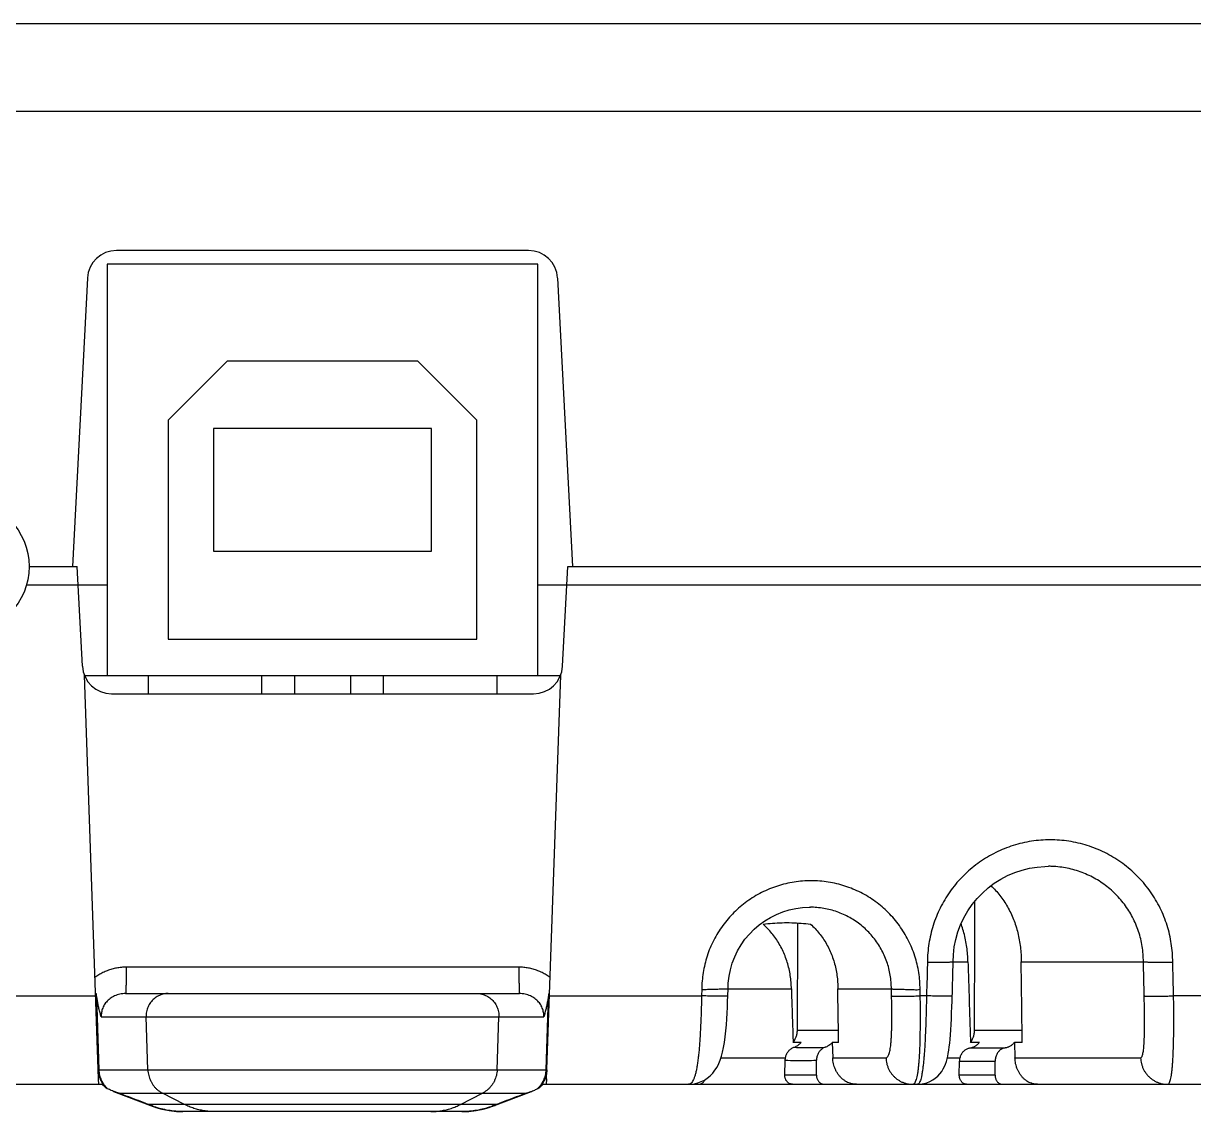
# Model space of a CAD drawing. Header units: inches. Extents: x 0 to 34, y 0 to 22.
# Drawn here: x 28.375 to 29.663, y 6.178 to 7.376 of the extents above; entities that cross this region are included whole.
import ezdxf

# ---------------------------------------------------------------- set-up
doc = ezdxf.new("R2010")
doc.units = ezdxf.units.IN
doc.header["$LTSCALE"] = 1.87
doc.header["$MEASUREMENT"] = 0
doc.layers.get('0').update_dxf_attribs({"linetype": 'CONTINUOUS'})

msp = doc.modelspace()

# ---------------------------------------------------------------- linework, layer by layer
at = {"color": 7, "linetype": 'CONTINUOUS'}
for p, q in [((27.0796, 7.3759), (30.3282, 7.3759)), ((27.0721, 7.2793), (30.3357, 7.2793)), ((28.9308, 7.1259), (28.477, 7.1259)), ((28.4669, 7.1109), (28.4669, 6.6579)), ((28.9409, 7.1109), (28.4669, 7.1109)), ((28.9409, 6.6579), (28.9409, 7.1109)), ((28.4451, 7.0955), (28.4284, 6.7779)), ((28.9628, 7.0955), (28.9794, 6.7779)), ((28.5989, 7.0039), (28.5339, 6.9389)), ((28.8089, 7.0039), (28.5989, 7.0039)), ((28.8739, 6.9389), (28.8089, 7.0039)), ((28.5339, 6.9389), (28.5339, 6.6979)), ((28.8739, 6.6979), (28.8739, 6.9389)), ((28.5839, 6.9299), (28.5839, 6.7949)), ((28.8239, 6.9299), (28.5839, 6.9299)), ((28.8239, 6.7949), (28.8239, 6.9299)), ((28.5839, 6.7949), (28.8239, 6.7949)), ((28.3809, 6.7779), (28.4338, 6.7779)), ((28.4395, 6.6682), (28.4338, 6.7779)), ((28.9683, 6.6682), (28.9741, 6.7779)), ((28.9741, 6.7779), (30.5439, 6.7779)), ((28.3781, 6.7579), (28.4669, 6.7579)), ((28.9409, 6.7579), (30.5439, 6.7579)), ((28.5339, 6.6979), (28.8739, 6.6979)), ((28.4572, 6.214), (28.4417, 6.6582)), ((28.4419, 6.6579), (28.966, 6.6579)), ((28.5119, 6.6579), (28.5119, 6.6379)), ((28.6369, 6.6579), (28.6369, 6.6379)), ((28.6729, 6.6579), (28.6729, 6.6379)), ((28.7349, 6.6579), (28.7349, 6.6379)), ((28.7709, 6.6579), (28.7709, 6.6379)), ((28.8959, 6.6579), (28.8959, 6.6379)), ((28.9506, 6.214), (28.9662, 6.6582)), ((28.4715, 6.6379), (28.9364, 6.6379)), ((29.5034, 6.4479), (29.5034, 6.4479)), ((29.3985, 6.3429), (29.4147, 6.3429)), ((29.4734, 6.3429), (29.608, 6.3429)), ((28.9202, 6.3368), (28.4876, 6.3368)), ((28.2865, 6.3052), (28.454, 6.3052)), ((28.458, 6.2239), (28.4552, 6.3044)), ((28.4871, 6.3079), (28.9207, 6.3079)), ((28.9526, 6.3044), (28.9499, 6.2239)), ((28.9538, 6.3052), (29.1214, 6.3052)), ((29.1216, 6.3125), (29.1214, 6.3052)), ((29.1503, 6.3052), (29.1505, 6.3129)), ((29.1505, 6.3129), (29.2203, 6.3129)), ((29.3622, 6.3052), (29.362, 6.3125)), ((29.3691, 6.3052), (29.3622, 6.3052)), ((30.1358, 6.3052), (29.6412, 6.3052)), ((28.4602, 6.282), (28.9476, 6.282)), ((28.5116, 6.2239), (28.5096, 6.282)), ((28.8963, 6.2239), (28.8982, 6.282)), ((29.2269, 6.2675), (29.2721, 6.2675)), ((29.422, 6.2675), (29.4743, 6.2675)), ((29.2311, 6.2541), (29.2222, 6.2541)), ((29.2723, 6.2541), (29.2653, 6.2541)), ((29.2653, 6.2541), (29.2658, 6.2371)), ((29.4273, 6.2541), (29.4176, 6.2541)), ((29.4745, 6.2541), (29.466, 6.2541)), ((29.466, 6.2541), (29.4665, 6.2371)), ((29.1428, 6.2371), (29.2138, 6.2371)), ((29.2131, 6.218), (29.2135, 6.2344)), ((29.2479, 6.218), (29.248, 6.2344)), ((29.2658, 6.2371), (29.3245, 6.2371)), ((29.3921, 6.2371), (29.4061, 6.2371)), ((29.4052, 6.218), (29.4056, 6.2333)), ((29.4446, 6.218), (29.4447, 6.2333)), ((29.4665, 6.2371), (29.6049, 6.2371)), ((28.458, 6.2239), (28.9499, 6.2239)), ((29.2479, 6.218), (29.2131, 6.218)), ((29.4446, 6.218), (29.4052, 6.218)), ((26.9797, 6.2079), (28.461, 6.2079)), ((28.4738, 6.2001), (28.5144, 6.1846)), ((28.8934, 6.1846), (28.9341, 6.2001)), ((28.9469, 6.2079), (30.1278, 6.2079)), ((28.4798, 6.1981), (28.9281, 6.1981)), ((28.5518, 6.1858), (28.5277, 6.1981)), ((28.856, 6.1858), (28.8801, 6.1981)), ((28.5518, 6.1858), (28.512, 6.1858)), ((28.5144, 6.1846), (28.5162, 6.1839)), ((28.5162, 6.1839), (28.5187, 6.183)), ((28.5203, 6.1825), (28.5186, 6.1832)), ((28.5187, 6.183), (28.5203, 6.1825)), ((28.5504, 6.1779), (28.55, 6.1779)), ((28.8575, 6.1779), (28.5504, 6.1779)), ((28.8958, 6.1858), (28.856, 6.1858)), ((28.8875, 6.1825), (28.8892, 6.1832)), ((28.8875, 6.1825), (28.8891, 6.183))]:
    msp.add_line(p, q, dxfattribs=at)
for points in [[(29.3985, 6.3428), (29.3987, 6.3506), (29.3997, 6.3591), (29.4014, 6.3674), (29.4037, 6.3756), (29.4067, 6.3836), (29.4103, 6.3913), (29.4146, 6.3987), (29.4194, 6.4057), (29.4248, 6.4123), (29.4306, 6.4185), (29.437, 6.4241), (29.4438, 6.4292), (29.4509, 6.4338), (29.4584, 6.4377), (29.4662, 6.441), (29.4743, 6.4437), (29.4825, 6.4457), (29.4908, 6.4471), (29.4993, 6.4478), (29.5034, 6.4479)], [(29.1505, 6.3129), (29.1508, 6.3194), (29.1517, 6.3268), (29.1532, 6.3341), (29.1552, 6.3413), (29.1579, 6.3483), (29.1611, 6.355), (29.1649, 6.3615), (29.1692, 6.3676), (29.174, 6.3733), (29.1793, 6.3786), (29.1849, 6.3835), (29.191, 6.3878), (29.1973, 6.3917), (29.204, 6.395), (29.2109, 6.3978), (29.218, 6.3999), (29.2253, 6.4015), (29.2326, 6.4025), (29.24, 6.4029), (29.2412, 6.4029)], [(29.3593, 6.2079), (29.3626, 6.208), (29.3661, 6.2086), (29.3696, 6.2096), (29.3729, 6.211), (29.376, 6.2127), (29.3788, 6.2147), (29.3815, 6.217), (29.3838, 6.2195), (29.3858, 6.2221), (29.3874, 6.2248), (29.3888, 6.2275), (29.39, 6.2302), (29.391, 6.233), (29.3918, 6.2358), (29.3925, 6.2388), (29.3931, 6.2419), (29.3937, 6.2453), (29.3942, 6.249), (29.3947, 6.2531), (29.3951, 6.2576), (29.3955, 6.2625), (29.3959, 6.2679), (29.3962, 6.2737), (29.3965, 6.2799), (29.3968, 6.2864), (29.3971, 6.293), (29.3973, 6.2995), (29.3985, 6.3428)], [(29.1071, 6.2079), (29.1099, 6.208), (29.1137, 6.2085), (29.1174, 6.2095), (29.121, 6.2108), (29.1245, 6.2126), (29.1277, 6.2147), (29.1308, 6.2173), (29.1336, 6.2202), (29.1361, 6.2234), (29.1384, 6.2269), (29.1403, 6.2307), (29.142, 6.2346), (29.1434, 6.2389), (29.1446, 6.2434), (29.1457, 6.2483), (29.1467, 6.2539), (29.1475, 6.2601), (29.1482, 6.2667), (29.1488, 6.2733), (29.1492, 6.2798), (29.1496, 6.2862), (29.1499, 6.2927), (29.1501, 6.2992), (29.1503, 6.3052)], [(28.5203, 6.1825), (28.5271, 6.1806), (28.5349, 6.1791), (28.543, 6.1781), (28.5501, 6.1779)], [(28.8575, 6.1779), (28.865, 6.1781), (28.873, 6.1791), (28.8808, 6.1806), (28.8875, 6.1825)], [(28.8891, 6.183), (28.8916, 6.1839), (28.8934, 6.1846)]]:
    msp.add_lwpolyline(points, dxfattribs=at)
msp.add_circle((28.3089, 6.7779), 0.072, dxfattribs=at)
for centre, start, end in [((28.477, 7.0939), 90, 177), ((28.9308, 7.0939), 3, 90), ((28.4715, 6.6699), 183, 270), ((28.9364, 6.6699), 270, 357)]:
    msp.add_arc(centre, 0.032, start, end, dxfattribs=at)
for points, knots in [([(29.6403, 6.3425), (29.6403, 6.3459), (29.64, 6.3526), (29.6388, 6.3628), (29.6369, 6.3728), (29.6342, 6.3828), (29.6307, 6.3925), (29.6265, 6.402), (29.6215, 6.4111), (29.6159, 6.4198), (29.6097, 6.428), (29.6028, 6.4357), (29.5953, 6.4429), (29.5874, 6.4495), (29.5789, 6.4555), (29.57, 6.4608), (29.5607, 6.4654), (29.5511, 6.4692), (29.5412, 6.4724), (29.5311, 6.4747), (29.5209, 6.4763), (29.5105, 6.4771), (29.5001, 6.4771), (29.4898, 6.4763), (29.4796, 6.4747), (29.4695, 6.4724), (29.4596, 6.4692), (29.45, 6.4653), (29.4407, 6.4607), (29.4318, 6.4554), (29.4233, 6.4495), (29.4153, 6.4429), (29.4078, 6.4357), (29.4009, 6.428), (29.3947, 6.4198), (29.389, 6.4111), (29.3841, 6.402), (29.3798, 6.3925), (29.3763, 6.3828), (29.3736, 6.3728), (29.3716, 6.3628), (29.3704, 6.3526), (29.3701, 6.3459), (29.3701, 6.3425)], [0, 0, 0, 0, 0.023879, 0.047959, 0.072202, 0.096565, 0.121003, 0.145469, 0.169917, 0.194323, 0.218707, 0.243093, 0.267508, 0.291952, 0.316411, 0.340874, 0.365335, 0.389796, 0.414259, 0.438725, 0.463196, 0.48767, 0.512144, 0.536619, 0.561092, 0.585562, 0.61003, 0.634497, 0.658965, 0.683436, 0.707905, 0.732359, 0.756786, 0.781185, 0.805581, 0.83, 0.854463, 0.878942, 0.903393, 0.927769, 0.952023, 0.976112, 1, 1, 1, 1]), ([(29.608, 6.3429), (29.608, 6.3457), (29.6077, 6.3513), (29.6067, 6.3597), (29.6051, 6.368), (29.6027, 6.3762), (29.5997, 6.3841), (29.5961, 6.3918), (29.5919, 6.3991), (29.5871, 6.4061), (29.5817, 6.4127), (29.5759, 6.4188), (29.5695, 6.4244), (29.5628, 6.4295), (29.5556, 6.434), (29.5482, 6.4379), (29.5404, 6.4412), (29.5324, 6.4439), (29.5242, 6.4459), (29.5159, 6.4472), (29.5089, 6.4478), (29.5047, 6.4479), (29.5034, 6.4479)], [0, 0, 0, 0, 0.051428, 0.102854, 0.154279, 0.205702, 0.257118, 0.308524, 0.359919, 0.411301, 0.462663, 0.514003, 0.565319, 0.616609, 0.667872, 0.719111, 0.770322, 0.821502, 0.87265, 0.923774, 0.974882, 1, 1, 1, 1]), ([(29.362, 6.3125), (29.362, 6.3156), (29.3618, 6.3217), (29.3607, 6.3309), (29.3589, 6.3401), (29.3563, 6.3492), (29.3531, 6.358), (29.3492, 6.3666), (29.3445, 6.3748), (29.3393, 6.3827), (29.3335, 6.3901), (29.3271, 6.397), (29.3202, 6.4034), (29.3128, 6.4092), (29.305, 6.4145), (29.2967, 6.4191), (29.2882, 6.423), (29.2793, 6.4263), (29.2702, 6.4289), (29.261, 6.4307), (29.2516, 6.4318), (29.2421, 6.4322), (29.2327, 6.4318), (29.2233, 6.4307), (29.214, 6.4289), (29.2049, 6.4263), (29.196, 6.4231), (29.1874, 6.4191), (29.1792, 6.4145), (29.1713, 6.4092), (29.1639, 6.4034), (29.1569, 6.397), (29.1505, 6.3901), (29.1446, 6.3827), (29.1393, 6.3748), (29.1347, 6.3666), (29.1307, 6.358), (29.1274, 6.3492), (29.1249, 6.3401), (29.123, 6.3309), (29.1219, 6.3217), (29.1216, 6.3156), (29.1216, 6.3125)], [0, 0, 0, 0, 0.024433, 0.049095, 0.073934, 0.0989, 0.123943, 0.14901, 0.174049, 0.199039, 0.224006, 0.24898, 0.273983, 0.299013, 0.324057, 0.349106, 0.374158, 0.399214, 0.424276, 0.449346, 0.474424, 0.499509, 0.524601, 0.549699, 0.574801, 0.599906, 0.625017, 0.650132, 0.675252, 0.700372, 0.725483, 0.750568, 0.775623, 0.800669, 0.825733, 0.850837, 0.875958, 0.901044, 0.926042, 0.9509, 0.97557, 1, 1, 1, 1]), ([(29.4401, 6.4265), (29.4419, 6.4249), (29.4453, 6.4214), (29.45, 6.4158), (29.4544, 6.4098), (29.4583, 6.4034), (29.4619, 6.3966), (29.465, 6.3895), (29.4676, 6.3822), (29.4698, 6.3746), (29.4714, 6.3668), (29.4726, 6.3589), (29.4733, 6.3509), (29.4734, 6.3455), (29.4734, 6.3429)], [0, 0, 0, 0, 0.077725, 0.156865, 0.23719, 0.318429, 0.400764, 0.484367, 0.568894, 0.653974, 0.739723, 0.826253, 0.913153, 1, 1, 1, 1]), ([(29.422, 6.2675), (29.422, 6.2889), (29.4222, 6.3316), (29.4224, 6.3789), (29.4224, 6.4049), (29.4225, 6.4095)], [0, 0, 0, 0, 0.45095, 0.902836, 1, 1, 1, 1]), ([(29.3304, 6.3129), (29.3304, 6.3154), (29.3302, 6.3205), (29.3293, 6.3281), (29.3277, 6.3356), (29.3255, 6.3429), (29.3226, 6.35), (29.3192, 6.3569), (29.3152, 6.3634), (29.3106, 6.3695), (29.3056, 6.3753), (29.3001, 6.3806), (29.2942, 6.3854), (29.2878, 6.3896), (29.2812, 6.3934), (29.2742, 6.3965), (29.267, 6.399), (29.2597, 6.4009), (29.2522, 6.4022), (29.246, 6.4028), (29.2423, 6.4028), (29.2412, 6.4029)], [0, 0, 0, 0, 0.05428, 0.108651, 0.162986, 0.217292, 0.271576, 0.325846, 0.380105, 0.43435, 0.488582, 0.542803, 0.597011, 0.6512, 0.705369, 0.759513, 0.813626, 0.867702, 0.921752, 0.975791, 1, 1, 1, 1]), ([(29.1891, 6.3841), (29.1925, 6.3846), (29.1995, 6.3854), (29.21, 6.3859), (29.2206, 6.3859), (29.2311, 6.3854), (29.2381, 6.3846), (29.2415, 6.3841)], [0, 0, 0, 0, 0.196646, 0.397998, 0.60104, 0.802715, 1, 1, 1, 1]), ([(29.2203, 6.3129), (29.2203, 6.3153), (29.2201, 6.3203), (29.2192, 6.3277), (29.2178, 6.3351), (29.2158, 6.3422), (29.2134, 6.3492), (29.2105, 6.3559), (29.2071, 6.3623), (29.2032, 6.3684), (29.1989, 6.3741), (29.1942, 6.3794), (29.1909, 6.3826), (29.1891, 6.3841)], [0, 0, 0, 0, 0.093151, 0.186503, 0.279574, 0.371959, 0.464049, 0.555656, 0.646349, 0.735985, 0.825006, 0.913118, 1, 1, 1, 1]), ([(29.2269, 6.2675), (29.227, 6.2849), (29.2272, 6.3199), (29.2274, 6.3592), (29.2275, 6.3811), (29.2275, 6.3855)], [0, 0, 0, 0, 0.443585, 0.888235, 1, 1, 1, 1]), ([(29.2415, 6.3841), (29.2432, 6.3826), (29.2465, 6.3794), (29.2511, 6.3741), (29.2553, 6.3684), (29.2591, 6.3623), (29.2623, 6.3559), (29.2652, 6.3492), (29.2675, 6.3422), (29.2693, 6.335), (29.2706, 6.3277), (29.2713, 6.3203), (29.2715, 6.3153), (29.2714, 6.3129)], [0, 0, 0, 0, 0.086612, 0.174456, 0.263232, 0.352667, 0.44322, 0.534761, 0.626875, 0.719384, 0.812687, 0.906386, 1, 1, 1, 1]), ([(29.4147, 6.3429), (29.4147, 6.3455), (29.4145, 6.3509), (29.4136, 6.3589), (29.4123, 6.3668), (29.4104, 6.3746), (29.4086, 6.3805), (29.4075, 6.3837), (29.4072, 6.3845)], [0, 0, 0, 0, 0.189066, 0.378484, 0.567328, 0.75469, 0.940801, 1, 1, 1, 1]), ([(29.3701, 6.3425), (29.37, 6.3383), (29.3698, 6.3301), (29.3695, 6.3177), (29.3692, 6.3094), (29.3691, 6.3052)], [0, 0, 0, 0, 0.333333, 0.666667, 1, 1, 1, 1]), ([(29.3701, 6.3425), (29.3712, 6.3425), (29.3734, 6.3424), (29.3766, 6.3424), (29.3798, 6.3424), (29.3827, 6.3424), (29.3856, 6.3424), (29.3882, 6.3424), (29.3905, 6.3424), (29.3926, 6.3425), (29.3944, 6.3425), (29.3959, 6.3426), (29.397, 6.3426), (29.3979, 6.3428), (29.3982, 6.3426), (29.3984, 6.3428), (29.3984, 6.3428)], [0, 0, 0, 0, 0.116649, 0.231023, 0.341773, 0.447594, 0.547236, 0.639514, 0.723316, 0.797691, 0.861593, 0.914032, 0.954382, 0.98246, 0.997871, 1, 1, 1, 1]), ([(29.4147, 6.3429), (29.415, 6.333), (29.4157, 6.3133), (29.4166, 6.2837), (29.4173, 6.264), (29.4176, 6.2541)], [0, 0, 0, 0, 0.332861, 0.666194, 1, 1, 1, 1]), ([(29.4745, 6.2541), (29.4744, 6.264), (29.4741, 6.2837), (29.4738, 6.3133), (29.4735, 6.333), (29.4734, 6.3429)], [0, 0, 0, 0, 0.333806, 0.667139, 1, 1, 1, 1]), ([(29.6089, 6.3052), (29.6088, 6.3094), (29.6086, 6.3178), (29.6083, 6.3303), (29.6081, 6.3387), (29.608, 6.3429)], [0, 0, 0, 0, 0.333334, 0.666665, 1, 1, 1, 1]), ([(29.608, 6.3429), (29.6081, 6.3429), (29.6084, 6.3427), (29.609, 6.3427), (29.61, 6.3426), (29.6113, 6.3426), (29.6129, 6.3425), (29.6148, 6.3425), (29.617, 6.3424), (29.6194, 6.3424), (29.622, 6.3424), (29.6248, 6.3424), (29.6277, 6.3424), (29.6308, 6.3424), (29.6339, 6.3424), (29.6371, 6.3424), (29.6392, 6.3425), (29.6403, 6.3425)], [0, 0, 0, 0, 0.010138, 0.030621, 0.061289, 0.101687, 0.15172, 0.21089, 0.278159, 0.352377, 0.433308, 0.520013, 0.611275, 0.7059, 0.802954, 0.901354, 1, 1, 1, 1]), ([(29.6412, 6.3052), (29.6411, 6.3094), (29.6409, 6.3177), (29.6406, 6.3301), (29.6404, 6.3384), (29.6403, 6.3425)], [0, 0, 0, 0, 0.333428, 0.666762, 1, 1, 1, 1]), ([(28.4876, 6.3368), (28.4859, 6.3368), (28.4824, 6.3367), (28.4771, 6.3359), (28.4719, 6.3347), (28.4669, 6.333), (28.4621, 6.3309), (28.4575, 6.3284), (28.4547, 6.3264), (28.4533, 6.3254)], [0, 0, 0, 0, 0.142739, 0.286815, 0.431469, 0.575895, 0.719295, 0.86091, 1, 1, 1, 1]), ([(28.4876, 6.3368), (28.4876, 6.3357), (28.4876, 6.3336), (28.4876, 6.3303), (28.4876, 6.3272), (28.4876, 6.3242), (28.4876, 6.3214), (28.4875, 6.3188), (28.4875, 6.3164), (28.4874, 6.3142), (28.4874, 6.3124), (28.4873, 6.3108), (28.4873, 6.3096), (28.4873, 6.3086), (28.4872, 6.3082), (28.4872, 6.3079), (28.4871, 6.3079)], [0, 0, 0, 0, 0.113083, 0.224373, 0.332533, 0.436262, 0.534314, 0.625511, 0.708756, 0.783051, 0.847502, 0.901338, 0.943916, 0.974732, 0.993444, 1, 1, 1, 1]), ([(28.9545, 6.3254), (28.9532, 6.3264), (28.9503, 6.3284), (28.9458, 6.3309), (28.9409, 6.333), (28.9359, 6.3347), (28.9307, 6.3359), (28.9255, 6.3367), (28.922, 6.3368), (28.9202, 6.3368)], [0, 0, 0, 0, 0.139073, 0.280676, 0.424068, 0.568491, 0.71315, 0.85724, 1, 1, 1, 1]), ([(28.9202, 6.3368), (28.9202, 6.3357), (28.9202, 6.3336), (28.9202, 6.3303), (28.9202, 6.3272), (28.9203, 6.3242), (28.9203, 6.3214), (28.9203, 6.3188), (28.9204, 6.3164), (28.9204, 6.3142), (28.9205, 6.3124), (28.9205, 6.3108), (28.9206, 6.3096), (28.9206, 6.3086), (28.9207, 6.3082), (28.9207, 6.3079), (28.9207, 6.3079)], [0, 0, 0, 0, 0.113083, 0.224374, 0.332533, 0.436263, 0.534315, 0.625511, 0.708757, 0.783051, 0.847502, 0.901338, 0.943916, 0.974732, 0.993444, 1, 1, 1, 1]), ([(28.4552, 6.3044), (28.4552, 6.3045), (28.4552, 6.3047), (28.4551, 6.305), (28.4551, 6.3053), (28.4551, 6.3056), (28.455, 6.306), (28.455, 6.3063), (28.4549, 6.3066), (28.4549, 6.307), (28.4548, 6.3074), (28.4549, 6.3076), (28.4547, 6.3079), (28.4547, 6.3079)], [0, 0, 0, 0, 0.089464, 0.178254, 0.267304, 0.357561, 0.449862, 0.544384, 0.641081, 0.739919, 0.843086, 0.97005, 1, 1, 1, 1]), ([(28.4602, 6.282), (28.4598, 6.2836), (28.4589, 6.2866), (28.4577, 6.2912), (28.4568, 6.2957), (28.4559, 6.3001), (28.4555, 6.3029), (28.4552, 6.3044)], [0, 0, 0, 0, 0.213588, 0.420139, 0.620431, 0.813955, 1, 1, 1, 1]), ([(28.4871, 6.3079), (28.486, 6.3079), (28.4839, 6.3077), (28.4808, 6.3072), (28.4778, 6.3064), (28.475, 6.3053), (28.4724, 6.3039), (28.47, 6.3023), (28.4678, 6.3005), (28.4659, 6.2985), (28.4643, 6.2964), (28.4629, 6.2942), (28.4618, 6.2919), (28.461, 6.2894), (28.4605, 6.287), (28.4602, 6.2845), (28.4602, 6.2828), (28.4602, 6.282)], [0, 0, 0, 0, 0.076471, 0.151974, 0.226208, 0.298934, 0.369892, 0.438889, 0.505995, 0.571324, 0.6351, 0.69766, 0.759291, 0.820168, 0.880465, 0.940372, 1, 1, 1, 1]), ([(28.534, 6.3079), (28.5331, 6.3079), (28.5312, 6.3077), (28.5284, 6.3073), (28.5257, 6.3064), (28.5232, 6.3053), (28.5207, 6.3039), (28.5185, 6.3022), (28.5164, 6.3003), (28.5146, 6.2981), (28.513, 6.2957), (28.5117, 6.2932), (28.5107, 6.2905), (28.51, 6.2877), (28.5096, 6.2849), (28.5096, 6.2829), (28.5096, 6.282)], [0, 0, 0, 0, 0.070546, 0.141138, 0.211818, 0.282626, 0.353593, 0.424741, 0.496084, 0.567625, 0.639358, 0.711264, 0.783317, 0.855485, 0.927727, 1, 1, 1, 1]), ([(28.8739, 6.3079), (28.8748, 6.3079), (28.8767, 6.3077), (28.8794, 6.3073), (28.8821, 6.3064), (28.8847, 6.3053), (28.8871, 6.3039), (28.8894, 6.3022), (28.8915, 6.3003), (28.8933, 6.2981), (28.8949, 6.2957), (28.8961, 6.2932), (28.8972, 6.2905), (28.8979, 6.2877), (28.8982, 6.2849), (28.8983, 6.2829), (28.8982, 6.282)], [0, 0, 0, 0, 0.070546, 0.141138, 0.211818, 0.282626, 0.353593, 0.424741, 0.496084, 0.567625, 0.639358, 0.711264, 0.783317, 0.855485, 0.927727, 1, 1, 1, 1]), ([(28.9476, 6.282), (28.9477, 6.2828), (28.9477, 6.2845), (28.9474, 6.287), (28.9468, 6.2894), (28.946, 6.2919), (28.9449, 6.2942), (28.9436, 6.2964), (28.9419, 6.2985), (28.94, 6.3005), (28.9379, 6.3023), (28.9355, 6.3039), (28.9329, 6.3053), (28.93, 6.3064), (28.927, 6.3072), (28.9239, 6.3077), (28.9218, 6.3079), (28.9207, 6.3079)], [0, 0, 0, 0, 0.059628, 0.119538, 0.179837, 0.240715, 0.302345, 0.364899, 0.428668, 0.493991, 0.561095, 0.630094, 0.701058, 0.773792, 0.848034, 0.923541, 1, 1, 1, 1]), ([(28.9526, 6.3044), (28.9524, 6.3029), (28.9519, 6.3001), (28.9511, 6.2957), (28.9501, 6.2913), (28.9489, 6.2867), (28.9481, 6.2836), (28.9476, 6.282)], [0, 0, 0, 0, 0.186022, 0.379282, 0.579352, 0.785944, 1, 1, 1, 1]), ([(28.9531, 6.3079), (28.9531, 6.3079), (28.953, 6.3075), (28.953, 6.3073), (28.9529, 6.3068), (28.9529, 6.3065), (28.9529, 6.3061), (28.9528, 6.3057), (28.9528, 6.3054), (28.9527, 6.305), (28.9527, 6.3047), (28.9526, 6.3045), (28.9526, 6.3044)], [0, 0, 0, 0, 0.043365, 0.181544, 0.294334, 0.404546, 0.511343, 0.614133, 0.712588, 0.80821, 0.903267, 1, 1, 1, 1]), ([(29.1214, 6.3052), (29.1213, 6.3025), (29.1212, 6.2971), (29.121, 6.2891), (29.1207, 6.2812), (29.1204, 6.2734), (29.12, 6.2659), (29.1196, 6.2587), (29.1191, 6.2518), (29.1186, 6.2453), (29.118, 6.2392), (29.1173, 6.2335), (29.1165, 6.2284), (29.1157, 6.2237), (29.1148, 6.2197), (29.1137, 6.2162), (29.1126, 6.2132), (29.1114, 6.2109), (29.1101, 6.2092), (29.1087, 6.2081), (29.1076, 6.2079), (29.1071, 6.2079)], [0, 0, 0, 0, 0.080673, 0.160666, 0.239428, 0.316438, 0.39118, 0.463161, 0.531912, 0.596978, 0.657939, 0.714424, 0.766137, 0.812843, 0.854357, 0.890562, 0.921426, 0.947074, 0.967923, 0.98495, 1, 1, 1, 1]), ([(29.1503, 6.3052), (29.1503, 6.3052), (29.1503, 6.3051), (29.1498, 6.3051), (29.1494, 6.305), (29.1483, 6.305), (29.1471, 6.3049), (29.1455, 6.3049), (29.1437, 6.3049), (29.1415, 6.3049), (29.1391, 6.3049), (29.1365, 6.3049), (29.1337, 6.305), (29.1308, 6.305), (29.1277, 6.3051), (29.1246, 6.3052), (29.1225, 6.3052), (29.1214, 6.3052)], [0, 0, 0, 0, 0.000583, 0.010266, 0.031571, 0.064421, 0.108469, 0.163222, 0.228054, 0.302218, 0.384861, 0.47503, 0.571683, 0.673708, 0.779924, 0.889109, 1, 1, 1, 1]), ([(29.1505, 6.3129), (29.1506, 6.313), (29.15, 6.3127), (29.1496, 6.3128), (29.1486, 6.3127), (29.1473, 6.3126), (29.1457, 6.3126), (29.1438, 6.3125), (29.1417, 6.3125), (29.1393, 6.3124), (29.1367, 6.3124), (29.1339, 6.3124), (29.131, 6.3123), (29.1279, 6.3123), (29.1248, 6.3116), (29.1226, 6.3121), (29.1216, 6.3125)], [0, 0, 0, 0, 0.009588, 0.031, 0.063806, 0.107867, 0.162819, 0.227896, 0.302118, 0.384664, 0.474606, 0.570918, 0.672532, 0.778386, 0.887975, 1, 1, 1, 1]), ([(29.2203, 6.3129), (29.2205, 6.3063), (29.2209, 6.2933), (29.2216, 6.2737), (29.222, 6.2606), (29.2222, 6.2541)], [0, 0, 0, 0, 0.332876, 0.666209, 1, 1, 1, 1]), ([(29.2723, 6.2541), (29.2722, 6.2606), (29.272, 6.2737), (29.2717, 6.2933), (29.2715, 6.3063), (29.2714, 6.3129)], [0, 0, 0, 0, 0.333791, 0.667124, 1, 1, 1, 1]), ([(29.2714, 6.3129), (29.2754, 6.3129), (29.283, 6.3129), (29.2937, 6.3129), (29.3031, 6.3129), (29.3112, 6.3129), (29.318, 6.3129), (29.3233, 6.3129), (29.3274, 6.3128), (29.3296, 6.3129), (29.3304, 6.3129)], [0, 0, 0, 0, 0.203416, 0.385186, 0.54473, 0.681852, 0.796167, 0.887378, 0.955383, 1, 1, 1, 1]), ([(29.3245, 6.2371), (29.3248, 6.2371), (29.3255, 6.2373), (29.3263, 6.2381), (29.3271, 6.2393), (29.3278, 6.241), (29.3284, 6.2431), (29.329, 6.2458), (29.3295, 6.2488), (29.3299, 6.2523), (29.3302, 6.2562), (29.3305, 6.2605), (29.3307, 6.2652), (29.3308, 6.2703), (29.3309, 6.2756), (29.3309, 6.2812), (29.3309, 6.2871), (29.3309, 6.2931), (29.3308, 6.2991), (29.3307, 6.3032), (29.3306, 6.3052)], [0, 0, 0, 0, 0.013409, 0.029186, 0.049518, 0.075495, 0.107539, 0.14577, 0.190142, 0.240512, 0.296725, 0.358613, 0.425898, 0.498173, 0.574975, 0.655646, 0.739373, 0.825279, 0.912465, 1, 1, 1, 1]), ([(29.3306, 6.3052), (29.3306, 6.3061), (29.3306, 6.3078), (29.3305, 6.3103), (29.3305, 6.312), (29.3304, 6.3129)], [0, 0, 0, 0, 0.333574, 0.666173, 1, 1, 1, 1]), ([(29.3304, 6.3129), (29.3306, 6.3129), (29.331, 6.313), (29.3317, 6.3128), (29.3329, 6.3128), (29.3343, 6.3127), (29.3361, 6.3126), (29.3382, 6.3126), (29.3406, 6.3125), (29.3432, 6.3125), (29.346, 6.3124), (29.349, 6.3124), (29.3522, 6.3123), (29.3554, 6.3123), (29.3587, 6.3117), (29.361, 6.3122), (29.362, 6.3125)], [0, 0, 0, 0, 0.012963, 0.037585, 0.073417, 0.119901, 0.176805, 0.243413, 0.318677, 0.401539, 0.491045, 0.586096, 0.685547, 0.788254, 0.89352, 1, 1, 1, 1]), ([(29.3306, 6.3052), (29.3308, 6.3052), (29.3312, 6.3051), (29.3319, 6.3051), (29.3331, 6.305), (29.3345, 6.305), (29.3363, 6.3049), (29.3384, 6.3049), (29.3408, 6.3049), (29.3434, 6.3049), (29.3462, 6.3049), (29.3492, 6.305), (29.3523, 6.305), (29.3556, 6.3051), (29.3589, 6.3052), (29.3611, 6.3052), (29.3622, 6.3052)], [0, 0, 0, 0, 0.01316, 0.037744, 0.073548, 0.120156, 0.177004, 0.243393, 0.318505, 0.401411, 0.491086, 0.58642, 0.686233, 0.789289, 0.894311, 1, 1, 1, 1]), ([(29.354, 6.2079), (29.3544, 6.2079), (29.3552, 6.2082), (29.3563, 6.2093), (29.3572, 6.211), (29.358, 6.2133), (29.3588, 6.2162), (29.3595, 6.2197), (29.3601, 6.2237), (29.3606, 6.2283), (29.3611, 6.2335), (29.3614, 6.2391), (29.3618, 6.2452), (29.362, 6.2518), (29.3622, 6.2587), (29.3623, 6.2659), (29.3624, 6.2734), (29.3624, 6.2812), (29.3624, 6.2891), (29.3623, 6.2971), (29.3623, 6.3025), (29.3622, 6.3052)], [0, 0, 0, 0, 0.011419, 0.025696, 0.044707, 0.069186, 0.099367, 0.135258, 0.176753, 0.223681, 0.275816, 0.332885, 0.394558, 0.460445, 0.530111, 0.603087, 0.678884, 0.757001, 0.836918, 0.918103, 1, 1, 1, 1]), ([(29.3691, 6.3052), (29.3691, 6.3025), (29.3689, 6.2971), (29.3687, 6.2891), (29.3685, 6.2812), (29.3683, 6.2735), (29.368, 6.266), (29.3676, 6.2587), (29.3673, 6.2518), (29.3669, 6.2453), (29.3664, 6.2392), (29.366, 6.2335), (29.3654, 6.2284), (29.3648, 6.2238), (29.3642, 6.2197), (29.3635, 6.2162), (29.3628, 6.2133), (29.362, 6.211), (29.3612, 6.2093), (29.3605, 6.2084), (29.3602, 6.2082)], [0, 0, 0, 0, 0.082796, 0.164901, 0.245754, 0.324814, 0.401552, 0.475457, 0.546037, 0.612823, 0.675372, 0.733285, 0.78622, 0.833882, 0.876016, 0.912418, 0.942944, 0.967549, 0.986375, 1, 1, 1, 1]), ([(29.3974, 6.3052), (29.3974, 6.3052), (29.3972, 6.305), (29.3968, 6.3051), (29.396, 6.305), (29.3949, 6.305), (29.3934, 6.3049), (29.3916, 6.3049), (29.3895, 6.3049), (29.3872, 6.3049), (29.3846, 6.3049), (29.3818, 6.305), (29.3788, 6.305), (29.3756, 6.3051), (29.3724, 6.3052), (29.3702, 6.3052), (29.3691, 6.3052)], [0, 0, 0, 0, 0.002334, 0.017542, 0.045432, 0.085742, 0.138001, 0.201576, 0.275691, 0.359437, 0.451786, 0.551604, 0.657666, 0.768669, 0.883249, 1, 1, 1, 1]), ([(29.6049, 6.2371), (29.6052, 6.2371), (29.6057, 6.2373), (29.6063, 6.2381), (29.6068, 6.2394), (29.6073, 6.2411), (29.6078, 6.2433), (29.6081, 6.2459), (29.6085, 6.249), (29.6087, 6.2525), (29.6089, 6.2565), (29.6091, 6.2608), (29.6092, 6.2655), (29.6093, 6.2705), (29.6093, 6.2759), (29.6093, 6.2815), (29.6092, 6.2873), (29.6091, 6.2932), (29.609, 6.2992), (29.6089, 6.3032), (29.6089, 6.3052)], [0, 0, 0, 0, 0.01007, 0.023651, 0.042859, 0.068454, 0.100627, 0.139348, 0.184458, 0.235718, 0.292885, 0.355706, 0.423844, 0.49686, 0.574268, 0.655394, 0.739413, 0.82545, 0.912617, 1, 1, 1, 1]), ([(29.6089, 6.3052), (29.609, 6.3052), (29.6093, 6.3051), (29.61, 6.3051), (29.611, 6.305), (29.6123, 6.305), (29.6139, 6.3049), (29.6158, 6.3049), (29.6179, 6.3049), (29.6203, 6.3049), (29.6229, 6.3049), (29.6257, 6.3049), (29.6287, 6.305), (29.6317, 6.305), (29.6348, 6.3051), (29.638, 6.3052), (29.6401, 6.3052), (29.6412, 6.3052)], [0, 0, 0, 0, 0.010336, 0.030913, 0.061632, 0.102176, 0.152098, 0.210835, 0.277724, 0.352005, 0.432835, 0.519294, 0.610398, 0.705112, 0.802358, 0.901028, 1, 1, 1, 1]), ([(29.6347, 6.2079), (29.635, 6.2079), (29.6357, 6.2082), (29.6365, 6.2093), (29.6372, 6.211), (29.6379, 6.2133), (29.6385, 6.2162), (29.6391, 6.2197), (29.6396, 6.2237), (29.64, 6.2284), (29.6404, 6.2335), (29.6407, 6.2392), (29.6409, 6.2453), (29.6412, 6.2518), (29.6413, 6.2587), (29.6414, 6.2659), (29.6414, 6.2734), (29.6415, 6.2812), (29.6414, 6.2891), (29.6413, 6.2971), (29.6413, 6.3025), (29.6412, 6.3052)], [0, 0, 0, 0, 0.009338, 0.022273, 0.04052, 0.064596, 0.094615, 0.130518, 0.172157, 0.219326, 0.271771, 0.329195, 0.391251, 0.45754, 0.527621, 0.601019, 0.677242, 0.755784, 0.836119, 0.917711, 1, 1, 1, 1]), ([(29.2222, 6.2541), (29.2226, 6.2545), (29.2233, 6.2555), (29.2242, 6.257), (29.225, 6.2586), (29.2257, 6.2603), (29.2262, 6.262), (29.2266, 6.2638), (29.2268, 6.2657), (29.2269, 6.2669), (29.2269, 6.2675)], [0, 0, 0, 0, 0.12142, 0.244061, 0.36786, 0.492709, 0.618467, 0.745026, 0.872251, 1, 1, 1, 1]), ([(29.4176, 6.2541), (29.4179, 6.2545), (29.4186, 6.2555), (29.4195, 6.257), (29.4202, 6.2586), (29.4209, 6.2603), (29.4213, 6.262), (29.4217, 6.2638), (29.4219, 6.2657), (29.422, 6.2669), (29.422, 6.2675)], [0, 0, 0, 0, 0.119908, 0.241616, 0.364995, 0.489862, 0.615995, 0.743206, 0.871282, 1, 1, 1, 1]), ([(29.2231, 6.2486), (29.2237, 6.2488), (29.2249, 6.2492), (29.2266, 6.2502), (29.2283, 6.2513), (29.2298, 6.2526), (29.2307, 6.2536), (29.2311, 6.2541)], [0, 0, 0, 0, 0.194463, 0.391617, 0.591083, 0.794137, 1, 1, 1, 1]), ([(29.2653, 6.2541), (29.2649, 6.2536), (29.264, 6.2526), (29.2625, 6.2513), (29.2609, 6.2502), (29.2592, 6.2492), (29.258, 6.2488), (29.2574, 6.2486)], [0, 0, 0, 0, 0.205668, 0.408538, 0.607921, 0.805173, 1, 1, 1, 1]), ([(29.4169, 6.2479), (29.4174, 6.248), (29.4184, 6.2482), (29.4198, 6.2486), (29.4212, 6.2491), (29.4226, 6.2498), (29.4239, 6.2507), (29.4251, 6.2517), (29.4263, 6.2528), (29.427, 6.2536), (29.4273, 6.2541)], [0, 0, 0, 0, 0.118722, 0.238501, 0.359682, 0.48259, 0.607579, 0.735136, 0.865787, 1, 1, 1, 1]), ([(29.466, 6.2541), (29.4656, 6.2536), (29.4649, 6.2528), (29.4638, 6.2517), (29.4626, 6.2507), (29.4613, 6.2498), (29.4599, 6.2491), (29.4586, 6.2486), (29.4571, 6.2482), (29.4562, 6.248), (29.4557, 6.2479)], [0, 0, 0, 0, 0.134104, 0.2648, 0.392424, 0.517378, 0.640094, 0.761081, 0.880871, 1, 1, 1, 1]), ([(29.2135, 6.2344), (29.2135, 6.235), (29.2136, 6.2363), (29.214, 6.2382), (29.2145, 6.24), (29.2153, 6.2417), (29.2163, 6.2433), (29.2174, 6.2448), (29.2186, 6.246), (29.22, 6.2471), (29.2215, 6.248), (29.2226, 6.2484), (29.2231, 6.2486)], [0, 0, 0, 0, 0.105188, 0.2102, 0.314047, 0.417117, 0.518504, 0.618218, 0.716347, 0.812325, 0.906961, 1, 1, 1, 1]), ([(29.2231, 6.2486), (29.227, 6.2485), (29.2348, 6.2484), (29.2462, 6.2484), (29.2537, 6.2485), (29.2574, 6.2486)], [0, 0, 0, 0, 0.342125, 0.675693, 1, 1, 1, 1]), ([(29.2574, 6.2486), (29.2569, 6.2484), (29.2558, 6.248), (29.2543, 6.2471), (29.253, 6.246), (29.2517, 6.2448), (29.2506, 6.2433), (29.2497, 6.2417), (29.249, 6.24), (29.2484, 6.2382), (29.2481, 6.2363), (29.248, 6.235), (29.248, 6.2344)], [0, 0, 0, 0, 0.09305, 0.187557, 0.283317, 0.381196, 0.480686, 0.581927, 0.684974, 0.788957, 0.894291, 1, 1, 1, 1]), ([(29.4056, 6.2333), (29.4056, 6.2339), (29.4057, 6.2353), (29.4061, 6.2372), (29.4067, 6.2391), (29.4074, 6.2408), (29.4084, 6.2425), (29.4095, 6.2439), (29.4108, 6.2452), (29.4122, 6.2463), (29.4137, 6.2471), (29.4153, 6.2477), (29.4164, 6.2479), (29.4169, 6.2479)], [0, 0, 0, 0, 0.098705, 0.197191, 0.294136, 0.389854, 0.48371, 0.574902, 0.66417, 0.751004, 0.835415, 0.918452, 1, 1, 1, 1]), ([(29.4169, 6.2479), (29.4213, 6.2479), (29.43, 6.2479), (29.4429, 6.2479), (29.4514, 6.2479), (29.4557, 6.2479)], [0, 0, 0, 0, 0.338378, 0.671823, 1, 1, 1, 1]), ([(29.4557, 6.2479), (29.4551, 6.2479), (29.454, 6.2477), (29.4525, 6.2471), (29.451, 6.2463), (29.4496, 6.2452), (29.4484, 6.2439), (29.4473, 6.2425), (29.4464, 6.2408), (29.4456, 6.2391), (29.4451, 6.2372), (29.4448, 6.2353), (29.4447, 6.2339), (29.4447, 6.2333)], [0, 0, 0, 0, 0.081785, 0.16484, 0.249101, 0.335678, 0.42465, 0.515573, 0.609242, 0.704906, 0.801968, 0.900769, 1, 1, 1, 1]), ([(29.2135, 6.2344), (29.2173, 6.2343), (29.225, 6.2341), (29.2365, 6.2341), (29.2442, 6.2343), (29.248, 6.2344)], [0, 0, 0, 0, 0.333112, 0.666495, 1, 1, 1, 1]), ([(29.2921, 6.2079), (29.2911, 6.2079), (29.2892, 6.208), (29.2863, 6.2085), (29.2836, 6.2094), (29.2809, 6.2107), (29.2783, 6.2123), (29.276, 6.2142), (29.2738, 6.2163), (29.2718, 6.2188), (29.2701, 6.2215), (29.2687, 6.2243), (29.2675, 6.2274), (29.2666, 6.2305), (29.266, 6.2338), (29.2659, 6.236), (29.2658, 6.2371)], [0, 0, 0, 0, 0.066184, 0.132988, 0.200246, 0.267932, 0.336886, 0.406991, 0.477868, 0.549834, 0.623188, 0.697388, 0.772028, 0.84768, 0.9239, 1, 1, 1, 1]), ([(29.3245, 6.2371), (29.3245, 6.236), (29.3247, 6.2338), (29.3253, 6.2305), (29.3263, 6.2273), (29.3276, 6.2243), (29.3292, 6.2214), (29.3311, 6.2188), (29.3333, 6.2163), (29.3358, 6.2141), (29.3385, 6.2123), (29.3413, 6.2107), (29.3444, 6.2094), (29.3475, 6.2085), (29.3507, 6.208), (29.3529, 6.2079), (29.354, 6.2079)], [0, 0, 0, 0, 0.071958, 0.143887, 0.215761, 0.28756, 0.359266, 0.430865, 0.502349, 0.573716, 0.64497, 0.716118, 0.787174, 0.858159, 0.929092, 1, 1, 1, 1]), ([(29.4056, 6.2333), (29.4099, 6.2332), (29.4186, 6.2332), (29.4317, 6.2332), (29.4403, 6.2332), (29.4447, 6.2333)], [0, 0, 0, 0, 0.333273, 0.666642, 1, 1, 1, 1]), ([(29.4914, 6.2079), (29.4905, 6.2079), (29.4886, 6.208), (29.4859, 6.2085), (29.4833, 6.2094), (29.4808, 6.2107), (29.4784, 6.2123), (29.4761, 6.2142), (29.4741, 6.2164), (29.4722, 6.2188), (29.4706, 6.2215), (29.4692, 6.2243), (29.4681, 6.2274), (29.4672, 6.2305), (29.4667, 6.2338), (29.4665, 6.236), (29.4665, 6.2371)], [0, 0, 0, 0, 0.064101, 0.128947, 0.194486, 0.260781, 0.328723, 0.398244, 0.468983, 0.54125, 0.615321, 0.690609, 0.766644, 0.843946, 0.921991, 1, 1, 1, 1]), ([(29.6049, 6.2371), (29.605, 6.236), (29.6051, 6.2338), (29.6058, 6.2305), (29.6068, 6.2273), (29.6081, 6.2243), (29.6097, 6.2214), (29.6117, 6.2188), (29.6139, 6.2163), (29.6164, 6.2141), (29.6191, 6.2123), (29.622, 6.2107), (29.625, 6.2094), (29.6282, 6.2085), (29.6314, 6.208), (29.6336, 6.2079), (29.6347, 6.2079)], [0, 0, 0, 0, 0.071692, 0.143369, 0.21502, 0.286634, 0.358201, 0.429715, 0.501172, 0.57257, 0.643911, 0.715199, 0.786443, 0.857649, 0.928831, 1, 1, 1, 1]), ([(28.4569, 6.2237), (28.4569, 6.2237), (28.4571, 6.2239), (28.4574, 6.2239), (28.4578, 6.2239), (28.458, 6.2239)], [0, 0, 0, 0, 0.143065, 0.467513, 1, 1, 1, 1]), ([(28.4569, 6.2237), (28.4569, 6.2227), (28.4571, 6.2206), (28.4576, 6.2177), (28.4585, 6.2147), (28.4597, 6.2119), (28.461, 6.2096), (28.4619, 6.2082), (28.4623, 6.2076)], [0, 0, 0, 0, 0.177234, 0.35449, 0.53179, 0.709153, 0.886598, 1, 1, 1, 1]), ([(28.4575, 6.2079), (28.4576, 6.2079), (28.4575, 6.2084), (28.4576, 6.2089), (28.4574, 6.2103), (28.4573, 6.212), (28.4572, 6.2133), (28.4572, 6.214)], [0, 0, 0, 0, 0.040772, 0.161623, 0.362842, 0.642972, 1, 1, 1, 1]), ([(28.4673, 6.2029), (28.4666, 6.2036), (28.4653, 6.205), (28.4635, 6.2073), (28.4619, 6.2098), (28.4606, 6.2124), (28.4595, 6.2152), (28.4587, 6.218), (28.4582, 6.2209), (28.458, 6.2229), (28.458, 6.2239)], [0, 0, 0, 0, 0.124151, 0.248596, 0.373321, 0.498303, 0.623507, 0.748891, 0.874407, 1, 1, 1, 1]), ([(28.5116, 6.2239), (28.5116, 6.2228), (28.5118, 6.2207), (28.5124, 6.2175), (28.5134, 6.2145), (28.5146, 6.2115), (28.5162, 6.2087), (28.518, 6.2061), (28.5201, 6.2037), (28.5224, 6.2015), (28.525, 6.1997), (28.5268, 6.1986), (28.5277, 6.1981)], [0, 0, 0, 0, 0.100702, 0.201398, 0.301978, 0.402394, 0.502608, 0.60259, 0.702322, 0.801796, 0.901015, 1, 1, 1, 1]), ([(28.8963, 6.2239), (28.8962, 6.2228), (28.896, 6.2207), (28.8954, 6.2175), (28.8945, 6.2145), (28.8932, 6.2115), (28.8917, 6.2087), (28.8898, 6.2061), (28.8877, 6.2037), (28.8854, 6.2015), (28.8829, 6.1997), (28.881, 6.1986), (28.8801, 6.1981)], [0, 0, 0, 0, 0.100702, 0.201398, 0.301977, 0.402393, 0.502608, 0.602591, 0.702323, 0.801797, 0.901018, 1, 1, 1, 1]), ([(28.9499, 6.2239), (28.9498, 6.2229), (28.9497, 6.2209), (28.9491, 6.218), (28.9483, 6.2152), (28.9473, 6.2124), (28.9459, 6.2098), (28.9444, 6.2073), (28.9426, 6.205), (28.9412, 6.2036), (28.9405, 6.2029)], [0, 0, 0, 0, 0.125593, 0.251109, 0.376493, 0.501697, 0.626679, 0.751404, 0.875849, 1, 1, 1, 1]), ([(28.951, 6.2237), (28.9509, 6.2227), (28.9508, 6.2206), (28.9502, 6.2177), (28.9493, 6.2147), (28.9482, 6.2119), (28.9469, 6.2096), (28.946, 6.2082), (28.9456, 6.2076)], [0, 0, 0, 0, 0.177232, 0.354486, 0.531784, 0.709146, 0.886589, 1, 1, 1, 1]), ([(28.9499, 6.2239), (28.9501, 6.2239), (28.9504, 6.2239), (28.9508, 6.2239), (28.951, 6.2237), (28.951, 6.2237)], [0, 0, 0, 0, 0.532201, 0.856808, 1, 1, 1, 1]), ([(28.9506, 6.214), (28.9506, 6.2133), (28.9505, 6.212), (28.9504, 6.2103), (28.9503, 6.2089), (28.9504, 6.2084), (28.9503, 6.2079), (28.9503, 6.2079)], [0, 0, 0, 0, 0.356312, 0.636409, 0.837686, 0.959022, 1, 1, 1, 1]), ([(29.1178, 6.2079), (29.1182, 6.2079), (29.1191, 6.2079), (29.1203, 6.2082), (29.1215, 6.2088), (29.1225, 6.2095), (29.1235, 6.2103), (29.1244, 6.2114), (29.125, 6.2123), (29.1253, 6.213), (29.1254, 6.2132)], [0, 0, 0, 0, 0.126855, 0.255534, 0.385493, 0.516275, 0.650597, 0.788489, 0.928452, 1, 1, 1, 1]), ([(29.2217, 6.2079), (29.2213, 6.2079), (29.2204, 6.2079), (29.2192, 6.2082), (29.218, 6.2088), (29.2169, 6.2095), (29.2159, 6.2103), (29.2151, 6.2114), (29.2143, 6.2125), (29.2138, 6.2138), (29.2134, 6.2152), (29.2131, 6.2166), (29.2131, 6.2176), (29.2131, 6.218)], [0, 0, 0, 0, 0.084109, 0.169428, 0.255594, 0.342307, 0.431367, 0.522794, 0.615594, 0.709405, 0.805579, 0.902946, 1, 1, 1, 1]), ([(29.2479, 6.218), (29.2479, 6.2176), (29.248, 6.2166), (29.2482, 6.2152), (29.2487, 6.2138), (29.2493, 6.2125), (29.25, 6.2114), (29.2509, 6.2103), (29.2519, 6.2095), (29.253, 6.2088), (29.2542, 6.2082), (29.2554, 6.2079), (29.2563, 6.2079), (29.2567, 6.2079)], [0, 0, 0, 0, 0.096604, 0.193726, 0.289848, 0.383768, 0.476793, 0.568508, 0.657851, 0.744776, 0.831023, 0.91623, 1, 1, 1, 1]), ([(29.4133, 6.2079), (29.4129, 6.2079), (29.4121, 6.2079), (29.411, 6.2082), (29.4099, 6.2088), (29.4088, 6.2095), (29.4079, 6.2103), (29.4071, 6.2114), (29.4064, 6.2125), (29.4059, 6.2138), (29.4055, 6.2152), (29.4053, 6.2166), (29.4052, 6.2176), (29.4052, 6.218)], [0, 0, 0, 0, 0.081538, 0.164486, 0.248729, 0.334133, 0.42257, 0.514102, 0.607699, 0.702903, 0.800968, 0.900568, 1, 1, 1, 1]), ([(29.4446, 6.218), (29.4446, 6.2176), (29.4447, 6.2166), (29.4449, 6.2152), (29.4453, 6.2138), (29.4459, 6.2125), (29.4466, 6.2114), (29.4474, 6.2103), (29.4484, 6.2095), (29.4494, 6.2088), (29.4505, 6.2082), (29.4517, 6.2079), (29.4525, 6.2079), (29.4529, 6.2079)], [0, 0, 0, 0, 0.098902, 0.198201, 0.296185, 0.391492, 0.485332, 0.577188, 0.665957, 0.751622, 0.835981, 0.918828, 1, 1, 1, 1]), ([(28.4617, 6.2073), (28.4616, 6.2074), (28.4614, 6.2076), (28.4612, 6.2078), (28.461, 6.2079), (28.461, 6.2079)], [0, 0, 0, 0, 0.484874, 0.816097, 1, 1, 1, 1]), ([(28.4646, 6.2046), (28.4642, 6.205), (28.4635, 6.2056), (28.4625, 6.2065), (28.4619, 6.207), (28.4617, 6.2073)], [0, 0, 0, 0, 0.40123, 0.734543, 1, 1, 1, 1]), ([(28.4623, 6.2076), (28.4625, 6.2073), (28.4632, 6.2063), (28.464, 6.2053), (28.4646, 6.2047)], [0, 0, 0, 0, 0.28899, 1, 1, 1, 1]), ([(28.4646, 6.2046), (28.4646, 6.2046), (28.4647, 6.2046), (28.4648, 6.2045), (28.4648, 6.2044), (28.4649, 6.2044)], [0, 0, 0, 0, 0.332516, 0.66585, 1, 1, 1, 1]), ([(28.4649, 6.2044), (28.4651, 6.2042), (28.4656, 6.2039), (28.4664, 6.2034), (28.467, 6.2031), (28.4673, 6.2029)], [0, 0, 0, 0, 0.302158, 0.633787, 1, 1, 1, 1]), ([(28.4738, 6.2001), (28.4729, 6.2004), (28.4708, 6.2013), (28.4686, 6.2023), (28.4673, 6.2029)], [0, 0, 0, 0, 0.391639, 1, 1, 1, 1]), ([(28.4798, 6.1981), (28.4783, 6.1985), (28.4763, 6.1992), (28.4743, 6.1999), (28.4738, 6.2001)], [0, 0, 0, 0, 0.728499, 1, 1, 1, 1]), ([(28.9281, 6.1981), (28.9296, 6.1985), (28.9315, 6.1992), (28.9335, 6.1999), (28.9341, 6.2001)], [0, 0, 0, 0, 0.723789, 1, 1, 1, 1]), ([(28.9341, 6.2001), (28.9349, 6.2004), (28.9371, 6.2013), (28.9392, 6.2023), (28.9405, 6.2029)], [0, 0, 0, 0, 0.38375, 1, 1, 1, 1]), ([(28.9405, 6.2029), (28.9408, 6.2031), (28.9414, 6.2034), (28.9422, 6.2039), (28.9427, 6.2042), (28.943, 6.2044)], [0, 0, 0, 0, 0.36612, 0.698313, 1, 1, 1, 1]), ([(28.943, 6.2044), (28.943, 6.2044), (28.9431, 6.2045), (28.9432, 6.2046), (28.9432, 6.2046), (28.9432, 6.2046)], [0, 0, 0, 0, 0.334179, 0.667583, 1, 1, 1, 1]), ([(28.9456, 6.2076), (28.9454, 6.2073), (28.9446, 6.2063), (28.9438, 6.2053), (28.9432, 6.2047)], [0, 0, 0, 0, 0.288937, 1, 1, 1, 1]), ([(28.9461, 6.2073), (28.9459, 6.207), (28.9453, 6.2065), (28.9444, 6.2056), (28.9437, 6.205), (28.9432, 6.2046)], [0, 0, 0, 0, 0.26553, 0.598857, 1, 1, 1, 1]), ([(28.9469, 6.2079), (28.9468, 6.2079), (28.9467, 6.2078), (28.9464, 6.2076), (28.9462, 6.2074), (28.9461, 6.2073)], [0, 0, 0, 0, 0.184039, 0.514898, 1, 1, 1, 1]), ([(28.512, 6.1858), (28.5084, 6.1871), (28.5013, 6.1899), (28.4905, 6.194), (28.4833, 6.1967), (28.4798, 6.1981)], [0, 0, 0, 0, 0.333587, 0.66692, 1, 1, 1, 1]), ([(28.9281, 6.1981), (28.9245, 6.1967), (28.9173, 6.194), (28.9066, 6.1899), (28.8994, 6.1871), (28.8958, 6.1858)], [0, 0, 0, 0, 0.333076, 0.666408, 1, 1, 1, 1]), ([(28.5144, 6.1846), (28.5143, 6.1846), (28.5134, 6.185), (28.5126, 6.1854), (28.512, 6.1858)], [0, 0, 0, 0, 0.168809, 1, 1, 1, 1]), ([(28.5186, 6.1832), (28.5179, 6.1835), (28.5165, 6.184), (28.5151, 6.1845), (28.5145, 6.1848)], [0, 0, 0, 0, 0.524667, 1, 1, 1, 1]), ([(28.55, 6.1779), (28.5474, 6.1779), (28.5421, 6.1781), (28.5341, 6.1791), (28.5262, 6.1808), (28.5211, 6.1823), (28.5186, 6.1832)], [0, 0, 0, 0, 0.245525, 0.500535, 0.752558, 1, 1, 1, 1]), ([(28.5846, 6.1779), (28.5827, 6.1779), (28.5789, 6.178), (28.5733, 6.1787), (28.5677, 6.1798), (28.5623, 6.1813), (28.5569, 6.1833), (28.5535, 6.1849), (28.5518, 6.1858)], [0, 0, 0, 0, 0.166315, 0.33277, 0.499323, 0.666018, 0.832898, 1, 1, 1, 1]), ([(28.856, 6.1858), (28.8551, 6.1858), (28.8529, 6.1858), (28.8492, 6.1858), (28.8448, 6.1858), (28.8396, 6.1858), (28.8336, 6.1858), (28.827, 6.1858), (28.8198, 6.1858), (28.8119, 6.1858), (28.8034, 6.1858), (28.7944, 6.1858), (28.7849, 6.1858), (28.775, 6.1858), (28.7647, 6.1858), (28.7541, 6.1858), (28.7433, 6.1858), (28.7322, 6.1858), (28.7209, 6.1858), (28.7096, 6.1858), (28.6982, 6.1858), (28.6869, 6.1858), (28.6757, 6.1858), (28.6646, 6.1858), (28.6537, 6.1858), (28.6431, 6.1858), (28.6328, 6.1858), (28.6229, 6.1858), (28.6134, 6.1858), (28.6044, 6.1858), (28.596, 6.1858), (28.5881, 6.1858), (28.5808, 6.1858), (28.5742, 6.1858), (28.5683, 6.1858), (28.5631, 6.1858), (28.5586, 6.1858), (28.555, 6.1858), (28.5528, 6.1858), (28.5518, 6.1858)], [0, 0, 0, 0, 0.009476, 0.021562, 0.036202, 0.053317, 0.072817, 0.094596, 0.118538, 0.144512, 0.172381, 0.201996, 0.233197, 0.265821, 0.299693, 0.334636, 0.370462, 0.40698, 0.443993, 0.481303, 0.518711, 0.556021, 0.593033, 0.629549, 0.665375, 0.700317, 0.734189, 0.766812, 0.798014, 0.827627, 0.855495, 0.881468, 0.905408, 0.927185, 0.946683, 0.963797, 0.978437, 0.990523, 1, 1, 1, 1]), ([(28.8233, 6.1779), (28.8252, 6.1779), (28.8289, 6.178), (28.8346, 6.1787), (28.8401, 6.1798), (28.8456, 6.1813), (28.8509, 6.1833), (28.8543, 6.1849), (28.856, 6.1858)], [0, 0, 0, 0, 0.166391, 0.332832, 0.499372, 0.666054, 0.832921, 1, 1, 1, 1]), ([(28.8892, 6.1832), (28.8867, 6.1823), (28.8816, 6.1808), (28.8738, 6.1791), (28.8657, 6.1781), (28.8602, 6.1779), (28.8575, 6.1779)], [0, 0, 0, 0, 0.245194, 0.494929, 0.747621, 1, 1, 1, 1]), ([(28.8934, 6.1848), (28.8927, 6.1845), (28.8913, 6.184), (28.89, 6.1835), (28.8892, 6.1832)], [0, 0, 0, 0, 0.477398, 1, 1, 1, 1]), ([(28.8934, 6.1846), (28.8936, 6.1846), (28.8944, 6.185), (28.8952, 6.1854), (28.8958, 6.1858)], [0, 0, 0, 0, 0.168805, 1, 1, 1, 1])]:
    msp.add_open_spline(points, degree=3, knots=knots, dxfattribs=at)
for points in [[(28.4646, 6.2047), (28.4647, 6.2046), (28.4648, 6.2045), (28.4649, 6.2044)], [(28.9432, 6.2047), (28.9431, 6.2046), (28.943, 6.2045), (28.943, 6.2044)], [(29.3593, 6.2079), (29.3593, 6.2079), (29.3592, 6.2079), (29.3592, 6.2079)], [(29.3602, 6.2082), (29.3599, 6.208), (29.3596, 6.2079), (29.3593, 6.2079)], [(28.5142, 6.1849), (28.5135, 6.1852), (28.5128, 6.1855), (28.512, 6.1858)], [(28.5145, 6.1848), (28.5144, 6.1848), (28.5143, 6.1848), (28.5142, 6.1849)], [(28.8936, 6.1849), (28.8935, 6.1848), (28.8934, 6.1848), (28.8934, 6.1848)], [(28.8958, 6.1858), (28.8951, 6.1855), (28.8943, 6.1852), (28.8936, 6.1849)]]:
    msp.add_open_spline(points, degree=3, dxfattribs=at)

doc.saveas('drawing.dxf')
